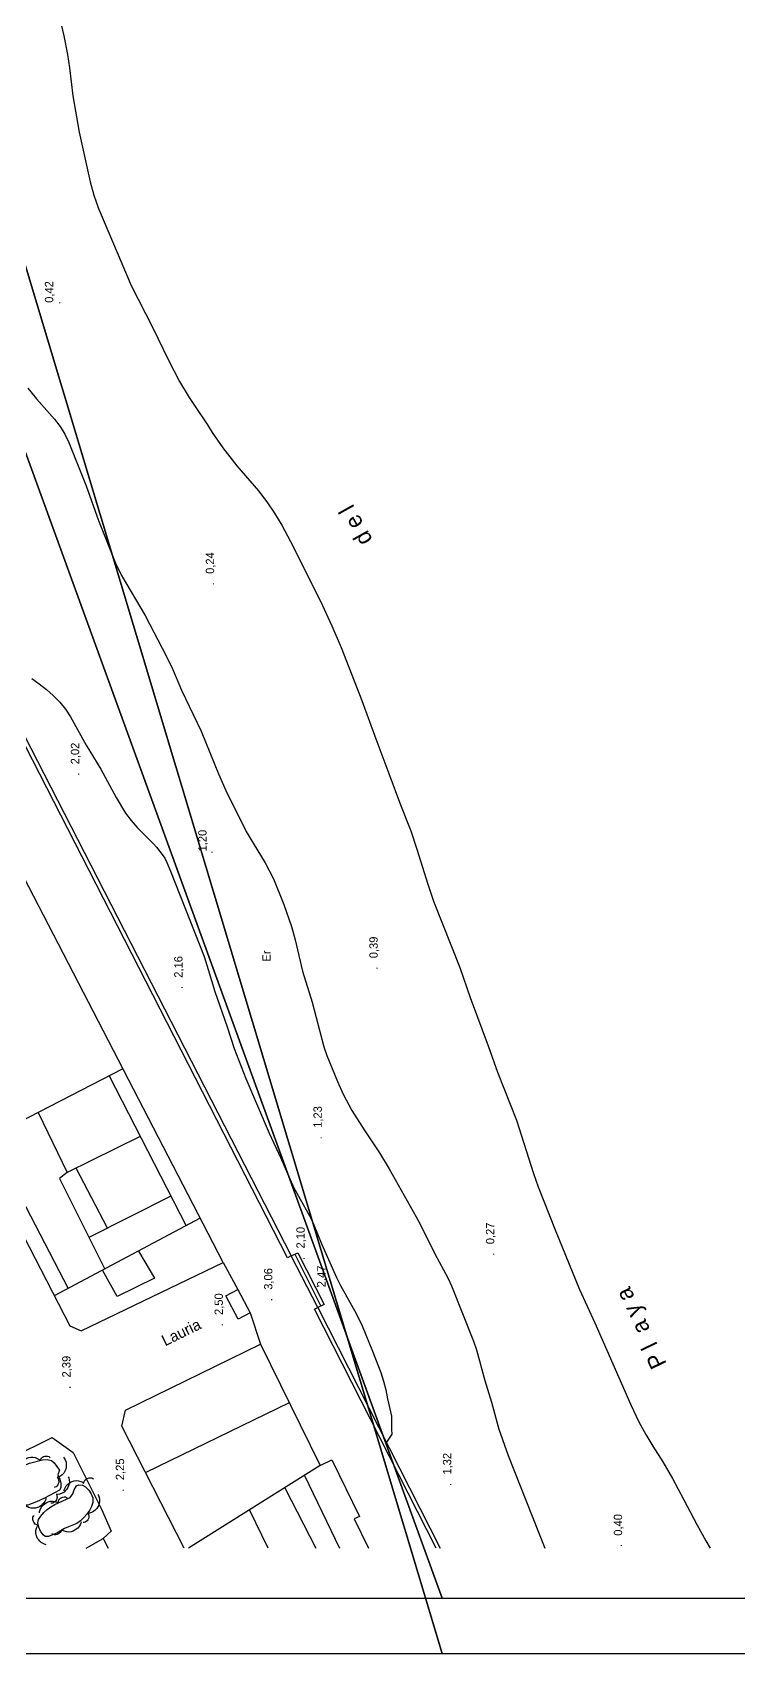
# Model space of a CAD drawing. Extents: x 735054 to 735644, y 4350981 to 4352008.
# Drawn here: x 735288.8 to 735415.9, y 4350981 to 4351273 of the extents above; entities that cross this region are included whole.
import ezdxf
from ezdxf.enums import TextEntityAlignment as Align

# ---------------------------------------------------------------- set-up
doc = ezdxf.new("R2010")
doc.units = 0
doc.layers.get('0').update_dxf_attribs({"linetype": 'CONTINUOUS'})
for name, color, linetype in [('1', 7, 'CONTINUOUS'), ('24', 7, 'CONTINUOUS'), ('3', 7, 'CONTINUOUS'), ('36', 7, 'CONTINUOUS'), ('44', 7, 'CONTINUOUS'), ('48', 7, 'CONTINUOUS'), ('50', 7, 'CONTINUOUS'), ('53', 7, 'CONTINUOUS'), ('PATTERN_CLASS', 7, 'CONTINUOUS')]:
    doc.layers.add(name, color=color, linetype=linetype)

msp = doc.modelspace()

# ---------------------------------------------------------------- linework, layer by layer
at = {"layer": '1', "color": 0, "linetype": 'CONTINUOUS'}
for p, q in [((735246.03, 4351226.84), (735335.33, 4351052.64)), ((735340.15, 4351043.31), (735335.33, 4351052.64)), ((735335.97, 4351052.93), (735340.65, 4351043.55)), ((735323.08, 4351051.45), (735325.76, 4351046.56)), ((735327.94, 4351042.39), (735329.82, 4351036.76)), ((735361.45, 4351000), (735339.56, 4351043.04)), ((735316.1, 4351000), (735304.86, 4351021.99))]:
    msp.add_line(p, q, dxfattribs=at)
for points in [[(735335.33, 4351052.64), (735334.67, 4351052.27), (735245.38, 4351226.65), (735246.03, 4351226.84), (735246.03, 4351226.84)], [(735230.68, 4351165.88), (735295.47, 4351040.02), (735297.55, 4351039.15), (735323.08, 4351051.45), (735256.64, 4351179.96)], [(735335.33, 4351052.64), (735336.55, 4351053.19), (735341.29, 4351043.85), (735340.15, 4351043.31)], [(735325.79, 4351041.26), (735323.6, 4351045.43), (735325.76, 4351046.56), (735327.94, 4351042.39), (735325.79, 4351041.26)], [(735339.56, 4351043.04), (735340.15, 4351043.31), (735362.18, 4351000)], [(735304.86, 4351021.99), (735305.52, 4351024.85), (735329.82, 4351036.76), (735340.54, 4351014.87), (735342.68, 4351015.91), (735347.62, 4351005.72), (735346.69, 4351005.27), (735349.23, 4351000)], [(735275.15, 4351000), (735270.51, 4351009.1), (735292.34, 4351019.91), (735296.08, 4351017.22), (735301.21, 4351006.99), (735302.91, 4351003.05), (735301.49, 4351001.73)], [(735298.41, 4351000), (735301.49, 4351001.73), (735302.41, 4351000)]]:
    msp.add_lwpolyline(points, dxfattribs=at)
at = {"layer": '24', "color": 0, "linetype": 'CONTINUOUS'}
msp.add_lwpolyline([(735293.46, 4351276.47), (735294.44, 4351272.4), (735295.1, 4351269.05), (735295.44, 4351266.62), (735296.01, 4351261.62), (735297.16, 4351255.06), (735299.14, 4351246.11), (735299.79, 4351243.67), (735300.67, 4351241.29), (735306.55, 4351227.44), (735310.37, 4351219.95), (735313.23, 4351213.99), (735315.26, 4351210.16), (735317, 4351207.24), (735317.91, 4351205.83), (735320.25, 4351202.32), (735321.11, 4351200.92), (735323.01, 4351198.19), (735325.55, 4351194.94), (735329.47, 4351190.47), (735330.98, 4351188.48), (735332.33, 4351186.44), (735333.65, 4351184.25), (735335.22, 4351181.31), (735340.53, 4351170.66), (735342.66, 4351166.13), (735344.31, 4351162.21), (735348.06, 4351152.69), (735350.55, 4351145.75), (735352.94, 4351139.55), (735355.01, 4351133.91), (735356.85, 4351129.22), (735357.97, 4351125.91), (735359.91, 4351119.58), (735360.93, 4351116.53), (735365.67, 4351104.59), (735367.58, 4351099.16), (735370.81, 4351090.46), (735372.47, 4351085.75), (735375.87, 4351077.11), (735378.95, 4351067.49), (735379.77, 4351065.1), (735382.84, 4351057.3), (735387.22, 4351046.56), (735389.99, 4351040.58), (735396.48, 4351025.81), (735397.92, 4351022.75), (735399.14, 4351020.49), (735400.41, 4351018.36), (735402.22, 4351015.51), (735403.94, 4351012.52), (735406.03, 4351008.7), (735408.36, 4351004.23), (735409.98, 4351001.32), (735410.76, 4351000)], dxfattribs=at)
at = {"layer": '3', "color": 0, "linetype": 'CONTINUOUS'}
for p, q in [((735305.04, 4351086.32), (735278.64, 4351072.7)), ((735302.59, 4351085.05), (735316.41, 4351058.04)), ((735281.09, 4351073.96), (735295.21, 4351046.77)), ((735308.16, 4351074.15), (735295.02, 4351067.65)), ((735302.29, 4351057.63), (735296.61, 4351068.44)), ((735313.66, 4351063.39), (735298.94, 4351055.94)), ((735318.96, 4351059.4), (735292.68, 4351045.43)), ((735335, 4351026.17), (735309.15, 4351013.59)), ((735340.54, 4351014.87), (735316.87, 4351000)), ((735337.72, 4351013.1), (735344.06, 4351000)), ((735334.19, 4351010.88), (735339.77, 4351000)), ((735331.19, 4351000), (735327.85, 4351006.89))]:
    msp.add_line(p, q, dxfattribs=at)
for points in [[(735289.82, 4351078.47), (735295.02, 4351067.65), (735293.62, 4351066.59), (735301.79, 4351050.27)], [(735307.84, 4351053.49), (735310.76, 4351048.61), (735304.03, 4351045.3), (735301.39, 4351050.06)]]:
    msp.add_lwpolyline(points, dxfattribs=at)
at = {"layer": '44', "color": 0, "linetype": 'CONTINUOUS'}
for points in [[(735287.95, 4351208.93), (735289.49, 4351207.03), (735292.76, 4351203.37), (735293.75, 4351202.04), (735294.62, 4351200.65), (735295.32, 4351199.14), (735298.42, 4351191.37), (735300.63, 4351185.07), (735303.69, 4351177.42), (735304.81, 4351175.2), (735309.03, 4351167.99), (735312.87, 4351160.62), (735313.96, 4351158.38), (735315.61, 4351154.55), (735319.13, 4351147.17), (735322.23, 4351139.48), (735323.56, 4351136.45), (735327.23, 4351129.08), (735328.47, 4351126.95), (735330.64, 4351123.45), (735332.14, 4351120.53), (735334.01, 4351115.91), (735335.4, 4351111.96), (735336.05, 4351109.55), (735337.38, 4351103.95), (735339.14, 4351098.33), (735341.21, 4351090.3), (735341.77, 4351088.74), (735343.67, 4351084.06), (735344.71, 4351081.76), (735346.24, 4351078.82), (735348.47, 4351075.32), (735351.24, 4351071.19), (735352.95, 4351068.31), (735357.86, 4351059.64), (735358.64, 4351058.21), (735361.21, 4351053.02), (735363.52, 4351048.7), (735364.2, 4351047.25), (735368.17, 4351037.27), (735368.67, 4351035.74), (735370.19, 4351030.18), (735371.37, 4351026.27), (735372.73, 4351021.42), (735374.37, 4351016.7), (735381.01, 4351000)], [(735288.64, 4351156.64), (735289.99, 4351155.67), (735291.27, 4351154.65), (735292.5, 4351153.56), (735293.68, 4351152.37), (735294.69, 4351151.1), (735295.59, 4351149.71), (735298.43, 4351144.63), (735301.05, 4351140.32), (735303.83, 4351135.18), (735305.54, 4351132.41), (735306.52, 4351131.08), (735307.63, 4351129.81), (735310.57, 4351126.88), (735311.11, 4351126.27), (735312.14, 4351124.95), (735312.57, 4351124.25), (735312.95, 4351123.5), (735313.6, 4351121.95), (735319.67, 4351106.56), (735320.42, 4351104.22), (735321.57, 4351100.25), (735323.8, 4351093.92), (735325.05, 4351089.98), (735327.17, 4351084.61), (735331.36, 4351074.72), (735333.48, 4351070.26), (735335.76, 4351065.04), (735336.93, 4351062.83), (735338.6, 4351059.98), (735339.3, 4351058.52), (735340.86, 4351054.71), (735343.52, 4351048.75), (735344.24, 4351047.3), (735347.03, 4351042.23), (735348.1, 4351040.02), (735350, 4351035.46), (735351.45, 4351031.64), (735351.98, 4351030.07), (735352.35, 4351028.51), (735352.65, 4351026.89), (735353.42, 4351023.76), (735353.42, 4351021.35), (735353.48, 4351020.55), (735352.49, 4351019.06)]]:
    msp.add_lwpolyline(points, dxfattribs=at)
at = {"layer": '53', "color": 0, "linetype": 'CONTINUOUS'}
for points in [[(735286.45, 4351014.8), (735286.51, 4351015.02), (735286.71, 4351015.33), (735286.96, 4351015.67), (735287.21, 4351015.87), (735287.48, 4351016.04), (735287.76, 4351016.19), (735288.1, 4351016.3), (735288.46, 4351016.36), (735288.85, 4351016.37), (735289.24, 4351016.29), (735289.64, 4351016.13), (735289.95, 4351015.94), (735290.13, 4351015.77), (735290.25, 4351016.01), (735290.42, 4351016.25), (735290.59, 4351016.38), (735290.77, 4351016.49), (735291.02, 4351016.56), (735291.24, 4351016.58), (735291.49, 4351016.56), (735291.71, 4351016.5), (735291.86, 4351016.37), (735291.98, 4351016.26)], [(735294.35, 4351016.38), (735294.5, 4351016.21), (735294.66, 4351015.88), (735294.81, 4351015.49), (735294.85, 4351015.17), (735294.85, 4351014.85), (735294.83, 4351014.53), (735294.75, 4351014.19), (735294.6, 4351013.85), (735294.41, 4351013.51), (735294.14, 4351013.22), (735293.79, 4351012.97), (735293.46, 4351012.81), (735293.22, 4351012.74), (735293.37, 4351012.51), (735293.48, 4351012.24), (735293.5, 4351012.03), (735293.5, 4351011.82), (735293.42, 4351011.57), (735293.32, 4351011.37), (735293.17, 4351011.17), (735293.01, 4351011.02), (735292.82, 4351010.96), (735292.67, 4351010.91)], [(735295.22, 4351012.85), (735295.32, 4351012.64), (735295.38, 4351012.28), (735295.41, 4351011.86), (735295.36, 4351011.55), (735295.26, 4351011.24), (735295.16, 4351010.94), (735294.98, 4351010.64), (735294.74, 4351010.35), (735294.46, 4351010.08), (735294.12, 4351009.89), (735293.71, 4351009.74), (735293.35, 4351009.68), (735293.1, 4351009.69), (735293.18, 4351009.42), (735293.21, 4351009.14), (735293.17, 4351008.92), (735293.11, 4351008.72), (735292.96, 4351008.51), (735292.81, 4351008.35), (735292.61, 4351008.19), (735292.41, 4351008.1), (735292.21, 4351008.1), (735292.05, 4351008.1)], [(735294.45, 4351010.29), (735294.49, 4351010.52), (735294.65, 4351010.86), (735294.85, 4351011.22), (735295.07, 4351011.45), (735295.33, 4351011.65), (735295.58, 4351011.84), (735295.9, 4351011.99), (735296.26, 4351012.09), (735296.65, 4351012.15), (735297.03, 4351012.13), (735297.46, 4351012.02), (735297.79, 4351011.86), (735297.99, 4351011.71), (735298.08, 4351011.98), (735298.21, 4351012.24), (735298.36, 4351012.38), (735298.53, 4351012.52), (735298.77, 4351012.61), (735298.99, 4351012.66), (735299.24, 4351012.67), (735299.46, 4351012.64), (735299.62, 4351012.53), (735299.75, 4351012.44)], [(735291.19, 4351008.97), (735291.15, 4351008.74), (735290.98, 4351008.41), (735290.76, 4351008.05), (735290.54, 4351007.83), (735290.28, 4351007.64), (735290.02, 4351007.45), (735289.7, 4351007.31), (735289.34, 4351007.22), (735288.95, 4351007.17), (735288.56, 4351007.21), (735288.14, 4351007.33), (735287.81, 4351007.5), (735287.62, 4351007.65), (735287.52, 4351007.39), (735287.38, 4351007.13), (735287.22, 4351006.99), (735287.06, 4351006.86), (735286.81, 4351006.77), (735286.59, 4351006.73), (735286.34, 4351006.72), (735286.12, 4351006.76), (735285.96, 4351006.88), (735285.83, 4351006.97)], [(735290.01, 4351006.34), (735290.02, 4351006.57), (735290.14, 4351006.92), (735290.31, 4351007.3), (735290.5, 4351007.56), (735290.73, 4351007.78), (735290.97, 4351008), (735291.26, 4351008.18), (735291.61, 4351008.33), (735291.98, 4351008.43), (735292.37, 4351008.44), (735292.81, 4351008.38), (735293.15, 4351008.26), (735293.37, 4351008.14), (735293.43, 4351008.41), (735293.53, 4351008.68), (735293.67, 4351008.85), (735293.81, 4351009), (735294.04, 4351009.12), (735294.26, 4351009.19), (735294.5, 4351009.23), (735294.72, 4351009.23), (735294.9, 4351009.13), (735295.04, 4351009.06)], [(735300.56, 4351009.67), (735300.68, 4351009.47), (735300.77, 4351009.12), (735300.85, 4351008.7), (735300.83, 4351008.39), (735300.76, 4351008.07), (735300.69, 4351007.76), (735300.54, 4351007.44), (735300.34, 4351007.13), (735300.08, 4351006.84), (735299.76, 4351006.61), (735299.37, 4351006.42), (735299.02, 4351006.32), (735298.77, 4351006.31), (735298.87, 4351006.05), (735298.94, 4351005.77), (735298.91, 4351005.55), (735298.87, 4351005.35), (735298.75, 4351005.12), (735298.61, 4351004.94), (735298.43, 4351004.77), (735298.25, 4351004.65), (735298.04, 4351004.63), (735297.89, 4351004.61)], [(735291.26, 4351000.61), (735291.03, 4351000.64), (735290.7, 4351000.8), (735290.33, 4351001), (735290.1, 4351001.22), (735289.89, 4351001.47), (735289.7, 4351001.72), (735289.55, 4351002.04), (735289.44, 4351002.4), (735289.38, 4351002.78), (735289.4, 4351003.17), (735289.5, 4351003.59), (735289.66, 4351003.93), (735289.8, 4351004.13), (735289.54, 4351004.21), (735289.28, 4351004.34), (735289.12, 4351004.5), (735288.99, 4351004.66), (735288.89, 4351004.9), (735288.84, 4351005.12), (735288.82, 4351005.37), (735288.85, 4351005.59), (735288.97, 4351005.75), (735289.05, 4351005.89)], [(735297.54, 4351004.74), (735297.5, 4351004.51), (735297.35, 4351004.18), (735297.14, 4351003.82), (735296.91, 4351003.59), (735296.66, 4351003.39), (735296.4, 4351003.2), (735296.08, 4351003.05), (735295.73, 4351002.95), (735295.34, 4351002.89), (735294.95, 4351002.92), (735294.53, 4351003.03), (735294.2, 4351003.19), (735294, 4351003.34), (735293.91, 4351003.08), (735293.78, 4351002.82), (735293.62, 4351002.67), (735293.46, 4351002.54), (735293.22, 4351002.44), (735293, 4351002.4), (735292.74, 4351002.38), (735292.53, 4351002.42), (735292.36, 4351002.53), (735292.23, 4351002.62)]]:
    msp.add_lwpolyline(points, dxfattribs=at)
at = {"layer": 'PATTERN_CLASS', "color": 0, "linetype": 'CONTINUOUS'}
for points in [[(735293.36, 4351013.17), (735293.7, 4351012.44), (735293.86, 4351011.64), (735293.88, 4351010.84), (735293.62, 4351010.45), (735290.96, 4351008.97), (735289.48, 4351008.33), (735287.95, 4351007.76), (735287.3, 4351007.82), (735286.94, 4351008.14), (735286.66, 4351008.75), (735285.54, 4351011.79), (735285.53, 4351012.58), (735285.79, 4351013.29), (735286.23, 4351013.97), (735286.81, 4351014.56), (735287.5, 4351015), (735288.26, 4351015.28), (735290.6, 4351015.9), (735291.4, 4351015.95), (735292.19, 4351015.76), (735292.66, 4351015.37), (735293.63, 4351014.05), (735293.36, 4351013.17)], [(735295.55, 4351009.09), (735296.01, 4351009.75), (735296.28, 4351010.51), (735296.69, 4351011.2), (735297.11, 4351011.37), (735297.78, 4351011.34), (735298.34, 4351011.04), (735298.92, 4351010.46), (735299.36, 4351009.79), (735299.64, 4351009.04), (735299.66, 4351008.24), (735299.41, 4351007.5), (735299.03, 4351006.78), (735298.56, 4351006.1), (735298.03, 4351005.5), (735297.44, 4351004.92), (735296.78, 4351004.45), (735295.28, 4351003.84), (735294.53, 4351003.54), (735293.14, 4351002.7), (735292.39, 4351002.37), (735291.65, 4351002.06), (735291.03, 4351002.09), (735290.68, 4351002.38), (735290.24, 4351003.05), (735289.93, 4351003.79), (735289.73, 4351004.57), (735289.86, 4351005.15), (735290.29, 4351005.78), (735290.83, 4351006.4), (735291.43, 4351006.97), (735292.07, 4351007.45), (735292.79, 4351007.84), (735295.55, 4351009.09)]]:
    msp.add_lwpolyline(points, dxfattribs=at)

# ---------------------------------------------------------------- texts
at = {"layer": '36', "color": 0, "linetype": 'CONTINUOUS'}
msp.add_text('Er', height=1.5, rotation=90, dxfattribs=at).set_placement((735331.63, 4351105.65))
at = {"layer": '48', "color": 0, "linetype": 'CONTINUOUS'}
for s, p in [(' 0,42', (735292.51, 4351223.75)), ('.', (735293.8, 4351224.05)), (' 0,24', (735321.47, 4351174.92)), ('.', (735321.47, 4351173.42)), (' 2,02', (735297.18, 4351140.62)), ('.', (735297.18, 4351139.12)), (' 1,20', (735320.11, 4351124.93)), ('.', (735321.18, 4351125.09)), (' 0,39', (735350.91, 4351105.69)), (' 2,16', (735315.78, 4351102.18)), ('.', (735350.91, 4351104.19)), ('.', (735315.78, 4351100.68)), (' 1,23', (735340.85, 4351075.14)), ('.', (735340.85, 4351073.64)), (' 0,27', (735371.89, 4351054.18)), (' 2,10', (735337.77, 4351053.4)), ('.', (735371.89, 4351052.68)), (' 3,06', (735331.95, 4351045.97)), ('.', (735337.77, 4351051.9)), (' 2,47', (735341.52, 4351046.43)), ('.', (735340.16, 4351046.85)), (' 2,50', (735323.05, 4351041.43)), ('.', (735331.95, 4351044.47)), ('.', (735323.05, 4351039.93)), (' 2,39', (735295.62, 4351030.18)), ('.', (735295.62, 4351028.68)), (' 2,25', (735305.27, 4351011.68)), (' 1,32', (735364.15, 4351012.68)), ('.', (735364.15, 4351011.18)), ('.', (735305.27, 4351010.18)), (' 0,40', (735394.9, 4351001.67)), ('.', (735394.9, 4351000.17))]:
    msp.add_text(s, height=1.5, rotation=90, dxfattribs=at).set_placement(p)
at = {"layer": '50', "color": 0, "linetype": 'CONTINUOUS'}
for s, rotation, p in [('d e l', 119.2102, (735350.07, 4351181.62)), ('P l  a y a ', 115.5507, (735402.97, 4351033.19))]:
    msp.add_text(s, height=3, rotation=rotation, dxfattribs=at).set_placement(p)
msp.add_text('Lauria', height=2, rotation=26.1106, dxfattribs=at).set_placement((735315.99, 4351037.97), align=Align.CENTER)

# ---------------------------------------------------------------- meshes
at = {"color": 0, "linetype": 'CONTINUOUS'}
mesh = msp.add_polyface(dxfattribs=at)
corners = [(735362.5, 4350981), (735054.5, 4352007.5), (735644, 4350981), (735644, 4352007.5), (735054.5, 4350981)]
mesh.append_faces([[corners[k] for k in face] for face in [(0, 1, 4), (1, 0, 2, 3)]], dxfattribs={"vtx0": -1, "color": 0})
mesh = msp.add_polyface(dxfattribs=at)
corners = [(735634, 4350991), (735362.5, 4351811), (735362.5, 4350991), (735064.5, 4351811), (735634, 4351811), (735064.5, 4350991)]
mesh.append_faces([[corners[k] for k in face] for face in [(1, 0, 4), (2, 3, 5)]], dxfattribs={"vtx0": -1, "color": 0})
mesh.append_faces([[corners[k] for k in face] for face in [(0, 1, 3, 2)]], dxfattribs={"vtx0": -1, "vtx2": -1, "color": 0})

doc.saveas('drawing.dxf')
